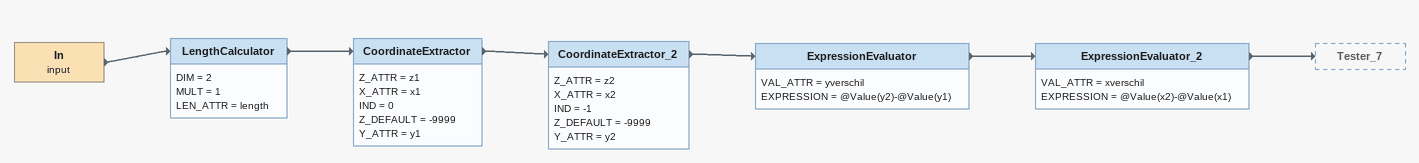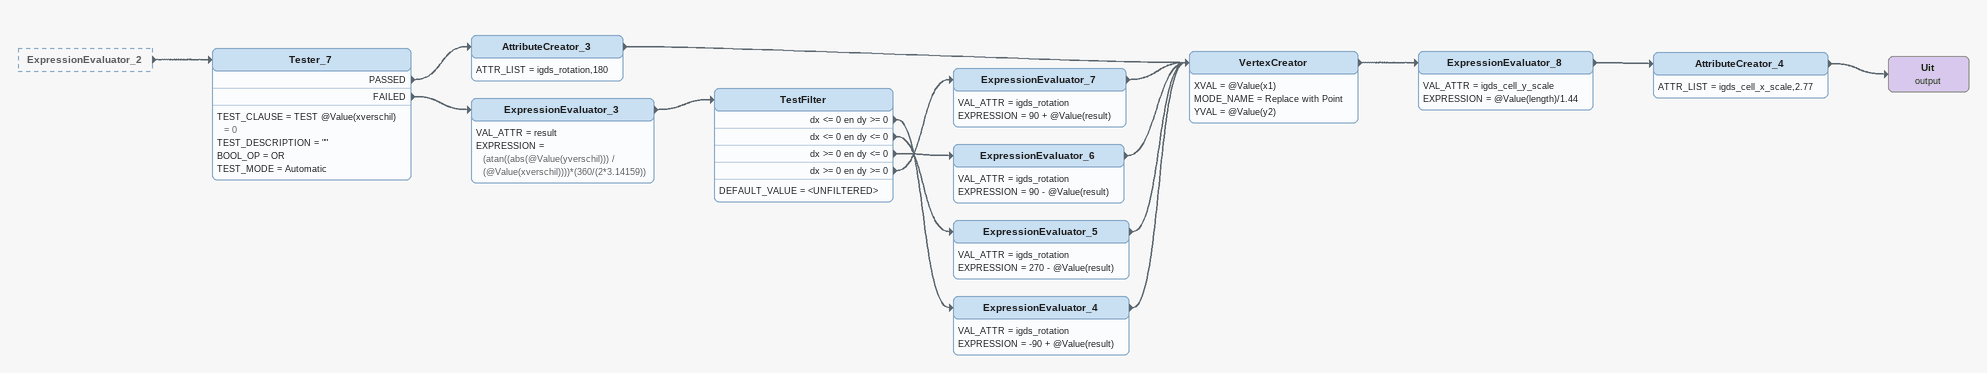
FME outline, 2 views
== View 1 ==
In (input)
    -> LengthCalculator
LengthCalculator
    DIM = 2
    MULT = 1
    LEN_ATTR = length
    -> CoordinateExtractor
CoordinateExtractor
    Z_ATTR = z1
    X_ATTR = x1
    IND = 0
    Z_DEFAULT = -9999
    Y_ATTR = y1
    -> CoordinateExtractor_2
CoordinateExtractor_2
    Z_ATTR = z2
    X_ATTR = x2
    IND = -1
    Z_DEFAULT = -9999
    Y_ATTR = y2
    -> ExpressionEvaluator
ExpressionEvaluator
    VAL_ATTR = yverschil
    EXPRESSION = @Value(y2)-@Value(y1)
    -> ExpressionEvaluator_2
ExpressionEvaluator_2
    VAL_ATTR = xverschil
    EXPRESSION = @Value(x2)-@Value(x1)
    -> Tester_7

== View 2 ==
ExpressionEvaluator_2 [outside]
    -> Tester_7
Tester_7
    TEST_CLAUSE = TEST @Value(xverschil) = 0
    TEST_DESCRIPTION = ""
    BOOL_OP = OR
    TEST_MODE = Automatic
    PASSED -> AttributeCreator_3
    FAILED -> ExpressionEvaluator_3
AttributeCreator_3
    ATTR_LIST = igds_rotation,180
    -> VertexCreator
ExpressionEvaluator_3
    VAL_ATTR = result
    EXPRESSION = (atan((abs(@Value(yverschil))) / (@Value(xverschil))))*(360/(2*3.14159))
    -> TestFilter
TestFilter
    DEFAULT_VALUE = <UNFILTERED>
    dx <= 0 en dy >= 0 -> ExpressionEvaluator_4
    dx <= 0 en dy <= 0 -> ExpressionEvaluator_5
    dx >= 0 en dy <= 0 -> ExpressionEvaluator_6
    dx >= 0 en dy >= 0 -> ExpressionEvaluator_7
ExpressionEvaluator_7
    VAL_ATTR = igds_rotation
    EXPRESSION = 90 + @Value(result)
    -> VertexCreator
ExpressionEvaluator_6
    VAL_ATTR = igds_rotation
    EXPRESSION = 90 - @Value(result)
    -> VertexCreator
ExpressionEvaluator_5
    VAL_ATTR = igds_rotation
    EXPRESSION = 270 - @Value(result)
    -> VertexCreator
ExpressionEvaluator_4
    VAL_ATTR = igds_rotation
    EXPRESSION = -90 + @Value(result)
    -> VertexCreator
VertexCreator
    XVAL = @Value(x1)
    MODE_NAME = Replace with Point
    YVAL = @Value(y2)
    -> ExpressionEvaluator_8
ExpressionEvaluator_8
    VAL_ATTR = igds_cell_y_scale
    EXPRESSION = @Value(length)/1.44
    -> AttributeCreator_4
AttributeCreator_4
    ATTR_LIST = igds_cell_x_scale,2.77
    -> Uit (output)
Uit (output)
